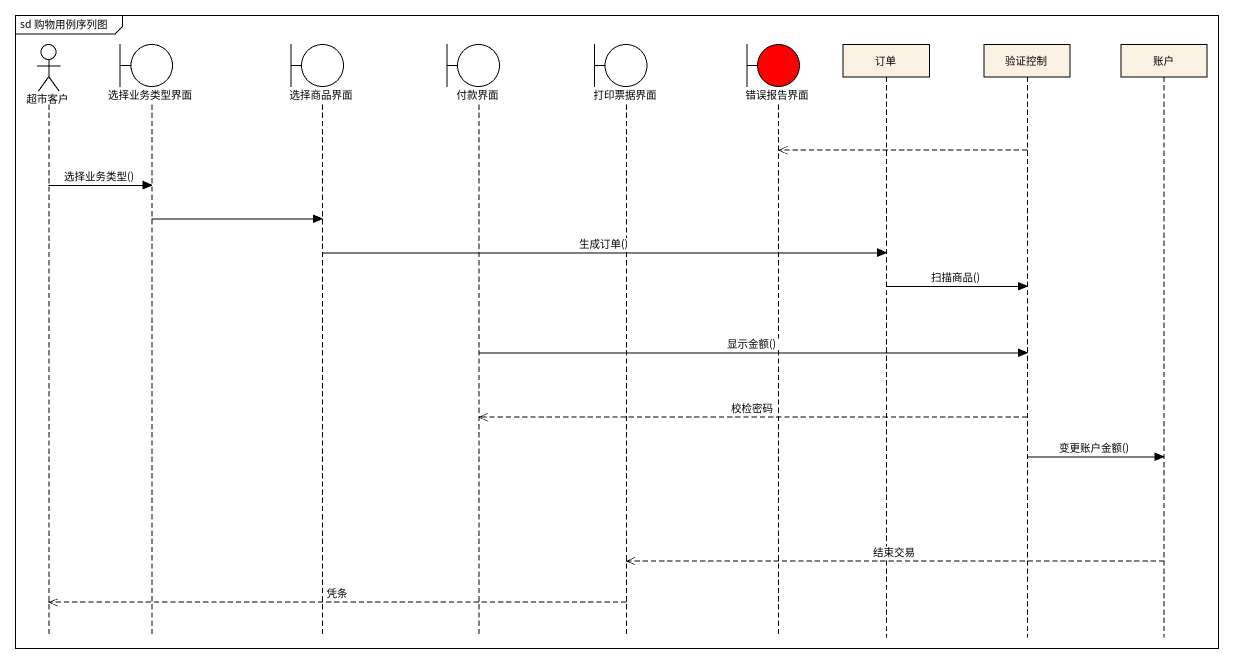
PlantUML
@startuml
mainframe sd 购物用例序列图
hide footbox
actor 超市客户
boundary 选择业务类型界面
boundary 选择商品界面
boundary 付款界面
boundary 打印票据界面
boundary 错误报告界面 #FF0000
participant 订单
participant 验证控制
participant 账户

验证控制 -->> 错误报告界面
超市客户 -> 选择业务类型界面 : 选择业务类型()
选择业务类型界面 -> 选择商品界面
选择商品界面 -> 订单 : 生成订单()
订单 -> 验证控制 : 扫描商品()
付款界面 -> 验证控制 : 显示金额()
验证控制 -->> 付款界面 : 校检密码
验证控制 -> 账户 : 变更账户金额()
账户 -->> 打印票据界面 : 结束交易
打印票据界面 -->> 超市客户 : 凭条
@enduml
